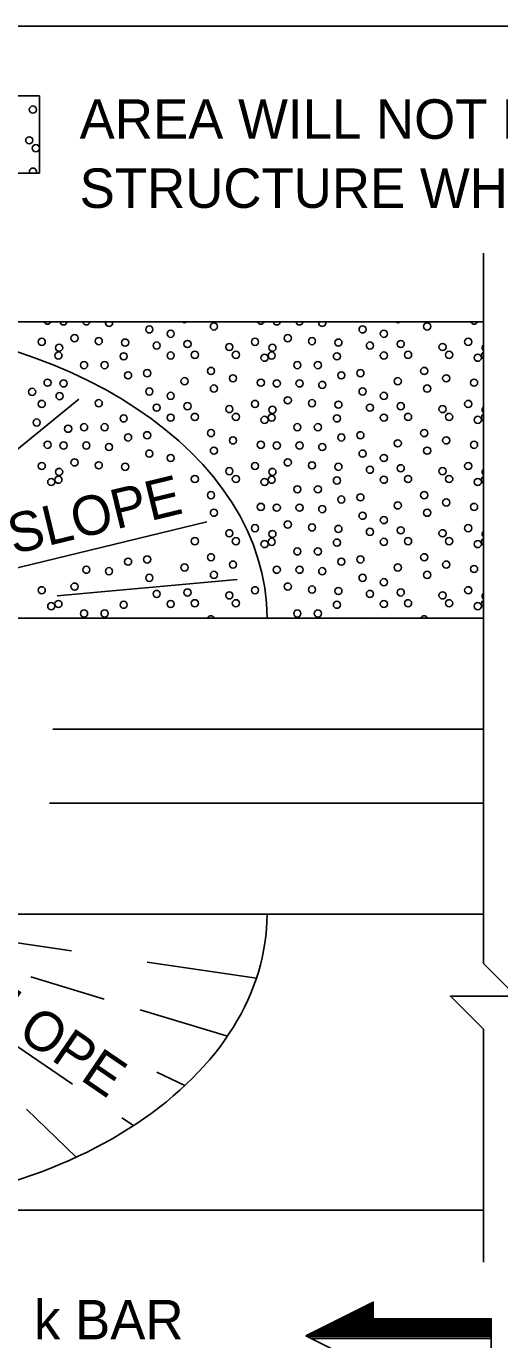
# Model space of a CAD drawing. Extents: x -0.3 to 43.7, y -2.2 to 24.5.
# Drawn here: x 17.53 to 20.53, y 16.16 to 24.48 of the extents above; entities that cross this region are included whole.
import ezdxf

# ---------------------------------------------------------------- set-up
doc = ezdxf.new("R2010")
doc.units = 0
doc.layers.add('1', color=7, linetype='Continuous')
doc.layers.add('5', color=7, linetype='Continuous')

msp = doc.modelspace()

# ---------------------------------------------------------------- linework, layer by layer
at = {"layer": '1'}
for p, q in [((16.0609, 24.0403), (17.6141, 24.0403)), ((17.6141, 24.0403), (17.6141, 23.5506)), ((17.6141, 23.5506), (16.0609, 23.5506)), ((20.4245, 18.8574), (20.4245, 23.0425)), ((16.2422, 22.6074), (20.4245, 22.6074)), ((16.9503, 21.3737), (17.8629, 22.1182)), ((17.2715, 21.001), (18.6741, 21.3411)), ((17.7261, 20.8731), (18.8653, 20.9758)), ((3.8798, 20.7324), (20.4245, 20.7324)), ((17.698, 20.0292), (20.4245, 20.0292)), ((17.6771, 19.5605), (20.4245, 19.5605)), ((4.9922, 18.8574), (19.0547, 18.8574)), ((19.0547, 18.8574), (20.4245, 18.8574)), ((17.1005, 18.7305), (17.8165, 18.6246)), ((18.2957, 18.5538), (18.9874, 18.4515)), ((18.024, 18.3187), (17.5589, 18.4593)), ((17.8229, 17.7803), (16.9983, 18.3421)), ((18.8035, 18.0831), (18.2509, 18.2502)), ((18.3571, 17.8551), (18.5336, 17.7714)), ((20.4245, 16.6529), (20.4245, 17.8157)), ((17.5311, 17.6212), (17.8472, 17.3182)), ((18.2085, 17.5176), (18.1359, 17.567)), ((16.2422, 16.9824), (20.4245, 16.9824))]:
    msp.add_line(p, q, dxfattribs=at)
for points in [[(-0.3037, -2.2199), (43.6966, -2.2199), (43.6966, 24.4803), (-0.3037, 24.4803)], [(19.3, 16.1871), (19.727, 16.4), (19.727, 16.2932), (20.4746, 16.2932), (20.4746, 16.0795), (19.727, 16.0795), (19.727, 15.9728)]]:
    msp.add_lwpolyline(points, close=True, dxfattribs=at)
for points in [[(17.6141, 23.5506), (17.6141, 23.5506)], [(20.4245, 17.8157), (20.4245, 18.1282), (20.2161, 18.3365), (20.6328, 18.3365), (20.4245, 18.5449), (20.4245, 18.8574)], [(19.7053, 16.3891), (19.727, 16.3891)], [(19.7268, 16.3998), (19.727, 16.3998)], [(19.5553, 16.3142), (19.727, 16.3142)], [(19.5768, 16.3251), (19.727, 16.3251)], [(19.5981, 16.3357), (19.727, 16.3357)], [(19.6197, 16.3464), (19.727, 16.3464)], [(19.6409, 16.3571), (19.727, 16.3571)], [(19.6624, 16.3677), (19.727, 16.3677)], [(19.684, 16.3784), (19.727, 16.3784)], [(19.373, 16.2236), (20.4746, 16.2236)], [(19.3945, 16.2343), (20.4746, 16.2343)], [(19.4158, 16.245), (20.4746, 16.245)], [(19.4374, 16.2557), (20.4746, 16.2557)], [(19.4589, 16.2663), (20.4746, 16.2663)], [(19.4802, 16.277), (20.4746, 16.277)], [(19.5018, 16.2878), (20.4746, 16.2878)], [(19.5123, 16.2931), (20.4746, 16.2931)], [(19.5339, 16.3037), (19.727, 16.3037)], [(19.3087, 16.1915), (20.4746, 16.1915)], [(19.3125, 16.1809), (20.4746, 16.1809)], [(19.3301, 16.2023), (20.4746, 16.2023)], [(19.3301, 16.2023), (20.4746, 16.2023)], [(19.3337, 16.1702), (20.4746, 16.1702)], [(19.3516, 16.213), (20.4746, 16.213)]]:
    msp.add_lwpolyline(points, dxfattribs=at)
for centre, major_axis, start_param, end_param in [((16.2422, 20.7323), (2.8125, 0), 0, 1.570796), ((16.2422, 18.8574), (-2.8125, 0), 1.570796, 3.141593)]:
    msp.add_ellipse(centre, major_axis=major_axis, ratio=0.666667, start_param=start_param, end_param=end_param, dxfattribs=at)
at = {"layer": '5'}
for centre in [(17.5726, 23.9529), (17.5495, 23.7579), (17.5912, 23.7081), (18.3097, 22.5604), (18.4445, 22.5327), (18.7185, 22.5791), (19.6597, 22.5604), (19.7945, 22.5327), (20.0685, 22.5791), (17.6285, 22.4816), (17.7387, 22.4443), (17.8362, 22.5048), (17.9895, 22.4862), (18.1566, 22.4768), (18.3562, 22.4583), (18.5512, 22.4677), (18.816, 22.4491), (18.9785, 22.4816), (19.0887, 22.4443), (19.1862, 22.5048), (19.3395, 22.4862), (19.5066, 22.4768), (19.7062, 22.4583), (19.9012, 22.4677), (20.166, 22.4491), (20.3285, 22.4816), (17.7341, 22.3948), (18.1472, 22.39), (18.4445, 22.3948), (18.5976, 22.3993), (18.8576, 22.3993), (19.0389, 22.3808), (19.0841, 22.3948), (19.4972, 22.39), (19.7945, 22.3948), (19.9476, 22.3993), (20.2076, 22.3993), (20.3889, 22.3808), (17.8966, 22.3343), (18.0266, 22.3343), (18.296, 22.2833), (18.6999, 22.2973), (19.2466, 22.3343), (19.3766, 22.3343), (19.646, 22.2833), (20.0499, 22.2973), (17.6656, 22.2229), (17.7666, 22.2183), (18.1751, 22.2693), (18.5326, 22.2323), (18.8391, 22.2508), (19.0156, 22.2229), (19.1166, 22.2183), (19.2606, 22.2183), (19.4045, 22.2089), (19.5251, 22.2693), (19.8826, 22.2323), (20.1891, 22.2508), (20.3656, 22.2229), (17.5675, 22.1647), (17.7415, 22.1379), (18.3097, 22.1671), (18.4445, 22.1393), (18.7185, 22.1858), (19.1862, 22.1114), (19.6597, 22.1671), (19.7945, 22.1393), (20.0685, 22.1858), (17.6285, 22.0883), (17.9895, 22.0929), (18.3562, 22.065), (18.5512, 22.0743), (18.816, 22.0558), (18.9785, 22.0883), (19.0887, 22.051), (19.3395, 22.0929), (19.5066, 22.0835), (19.7062, 22.065), (19.9012, 22.0743), (20.166, 22.0558), (20.3285, 22.0883), (17.5965, 21.9706), (17.8966, 21.941), (18.0266, 21.941), (18.1472, 21.9966), (18.4445, 22.0014), (18.5976, 22.006), (18.8576, 22.006), (19.0389, 21.9875), (19.0841, 22.0014), (19.2466, 21.941), (19.3766, 21.941), (19.4972, 21.9966), (19.7945, 22.0014), (19.9476, 22.006), (20.2076, 22.006), (20.3889, 21.9875), (17.7957, 21.9314), (18.1751, 21.876), (18.296, 21.89), (18.6999, 21.9039), (18.8391, 21.8575), (19.5251, 21.876), (19.646, 21.89), (20.0499, 21.9039), (20.1891, 21.8575), (17.6656, 21.8296), (17.7666, 21.825), (17.9106, 21.825), (18.0545, 21.8156), (18.3097, 21.7737), (18.7185, 21.7925), (19.0156, 21.8296), (19.1166, 21.825), (19.2606, 21.825), (19.4045, 21.8156), (19.6597, 21.7737), (19.8826, 21.8389), (20.0685, 21.7925), (20.3656, 21.8296), (17.6285, 21.695), (17.8362, 21.7181), (17.9895, 21.6996), (18.1566, 21.6902), (18.4445, 21.746), (18.9785, 21.695), (19.1862, 21.7181), (19.3395, 21.6996), (19.5066, 21.6902), (19.7945, 21.746), (20.3285, 21.695), (17.7341, 21.6081), (17.7387, 21.6577), (18.5976, 21.6127), (18.816, 21.6625), (18.8576, 21.6127), (19.0841, 21.6081), (19.0887, 21.6577), (19.7062, 21.6716), (19.7945, 21.6081), (19.9012, 21.681), (19.9476, 21.6127), (20.166, 21.6625), (20.2076, 21.6127), (17.6889, 21.5941), (19.0389, 21.5941), (19.2466, 21.5477), (19.3766, 21.5477), (19.4972, 21.6033), (20.3889, 21.5941), (18.6999, 21.5106), (19.5251, 21.4827), (19.646, 21.4966), (19.8826, 21.4456), (20.0499, 21.5106), (20.1891, 21.4641), (18.7185, 21.3991), (19.0156, 21.4362), (19.1166, 21.4316), (19.2606, 21.4316), (19.4045, 21.4223), (19.6597, 21.3804), (20.0685, 21.3991), (20.3656, 21.4362), (18.9785, 21.3016), (19.1862, 21.3248), (19.3395, 21.3062), (19.5066, 21.2968), (19.7062, 21.2783), (19.7945, 21.3527), (19.9012, 21.2877), (20.3285, 21.3016), (18.5976, 21.2193), (18.816, 21.2691), (18.8576, 21.2193), (19.0389, 21.2008), (19.0841, 21.2148), (19.0887, 21.2643), (19.4972, 21.21), (19.7945, 21.2148), (19.9476, 21.2193), (20.166, 21.2691), (20.2076, 21.2193), (20.3889, 21.2008), (18.6999, 21.1173), (19.2466, 21.1543), (19.3766, 21.1543), (20.0499, 21.1173), (17.9106, 21.0383), (18.0545, 21.0289), (18.1751, 21.0893), (18.296, 21.1033), (18.5326, 21.0523), (18.8391, 21.0708), (19.1166, 21.0383), (19.2606, 21.0383), (19.4045, 21.0289), (19.5251, 21.0893), (19.646, 21.1033), (19.8826, 21.0523), (20.1891, 21.0708), (20.3656, 21.0429), (18.3097, 20.9871), (18.7185, 21.0058), (19.6597, 20.9871), (19.7945, 20.9593), (20.0685, 21.0058), (17.6285, 20.9083), (17.8362, 20.9314), (18.3562, 20.885), (18.5512, 20.8943), (18.816, 20.8758), (18.9785, 20.9083), (19.1862, 20.9314), (19.3395, 20.9129), (19.5066, 20.9035), (19.7062, 20.885), (19.9012, 20.8943), (20.166, 20.8758), (20.3285, 20.9083), (17.6889, 20.8075), (17.7341, 20.8214), (18.1472, 20.8166), (18.4445, 20.8214), (18.5976, 20.826), (18.8576, 20.826), (19.4972, 20.8166), (19.7945, 20.8214), (19.9476, 20.826), (20.2076, 20.826), (20.3889, 20.8075), (17.8966, 20.761), (18.0266, 20.761), (19.2466, 20.761), (19.3766, 20.761)]:
    msp.add_circle(centre, 0.0226, dxfattribs=at)
for centre, start, end in [((17.5726, 23.5596), 336.59698, 203.40303), ((17.6656, 22.6162), 203.11507, 336.88493), ((17.7666, 22.6116), 190.93051, 349.06949), ((17.9106, 22.6116), 190.93051, 349.06949), ((18.0545, 22.6023), 166.96605, 13.03395), ((18.5326, 22.6256), 233.87432, 306.12568), ((19.0156, 22.6162), 203.11507, 336.88493), ((19.1166, 22.6116), 190.93051, 349.06949), ((19.2606, 22.6116), 190.93051, 349.06949), ((19.4045, 22.6023), 166.96605, 13.03395), ((19.8826, 22.6256), 233.87432, 306.12568), ((20.3656, 22.6162), 203.11507, 336.88493), ((20.4387, 22.4443), 129.01271, 230.98729), ((20.4341, 22.3948), 115.24768, 244.75232), ((20.4387, 22.051), 129.01271, 230.98729), ((20.4341, 22.0014), 115.24768, 244.75232), ((20.4387, 21.6577), 129.01271, 230.98729), ((20.4341, 21.6081), 115.24768, 244.75232), ((20.4341, 21.2148), 115.24768, 244.75232), ((20.4387, 21.2643), 129.01271, 230.98729), ((20.4387, 20.871), 129.01271, 230.98729), ((20.4341, 20.8214), 115.24768, 244.75232), ((18.296, 20.71), 82.41207, 97.58793), ((18.6999, 20.7239), 21.90916, 158.09084), ((19.646, 20.71), 82.41207, 97.58793), ((20.0499, 20.7239), 21.90916, 158.09084)]:
    msp.add_arc(centre, 0.0226, start, end, dxfattribs=at)

# ---------------------------------------------------------------- texts
at = {"layer": '1'}
for s, p in [('AREA WILL NOT BE A PART OF THE', (17.8682, 23.7676)), ('STRUCTURE WHEN SUPERELEVATED.', (17.8682, 23.3301)), ('k BAR', (17.5793, 16.1634))]:
    msp.add_text(s, height=0.25, dxfattribs=at).set_placement(p)
for rotation, p in [(13.63172, (17.4491, 21.1357)), (325.73033, (17.1273, 18.3141))]:
    msp.add_text('SLOPE', height=0.25, rotation=rotation, dxfattribs=at).set_placement(p)

doc.saveas('drawing.dxf')
